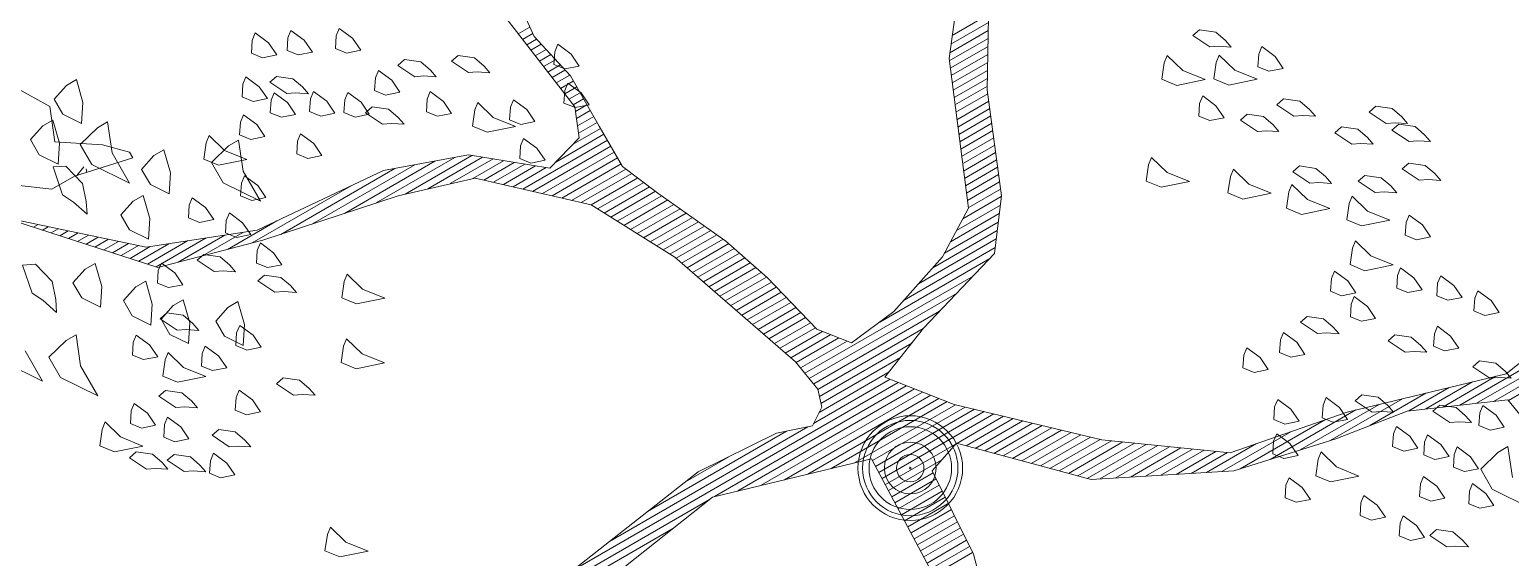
# Model space of a CAD drawing. Header units: metres. Extents: x 12093 to 20303, y 514 to 1412.
# Drawn here: x 19696.183 to 19699.289, y 707.652 to 708.758 of the extents above; entities that cross this region are included whole.
import ezdxf

# ---------------------------------------------------------------- set-up
doc = ezdxf.new("R2010")
doc.units = ezdxf.units.M
for name, color, linetype, lineweight in [('ARBOLES', 52, 'Continuous', 13), ('grass', 64, 'Continuous', 13), ('Layer2', 43, 'Continuous', 20), ('MANZANAS-ORIGINALES', 147, 'Continuous', 9)]:
    doc.layers.add(name, color=color, linetype=linetype, lineweight=lineweight)
pattern_1 = [(50, (19136.99335, 73.14804), (0.36436934, -0.03187817), [0.0381, -0.4191]), (355, (19136.99335, 73.14804), (-0.07048565, 0.38211329), [0.03048, -0.33528]), (100.451, (19137.0237, 73.1454), (0.293885, 0.35023338), [0.03238, -0.35618]), (46.1842, (19136.99335, 73.24964), (0.54215808, -0.08408466), [0.05715, -0.62865]), (96.6356, (19137.03853, 73.24264), (0.47480847, 0.4948511), [0.04857, -0.53427]), (351.184, (19136.99335, 73.24964), (0.4748092, 0.49485024), [0.04572, -0.50292]), (21, (19137.04415, 73.22424), (0.30322976, -0.20453104), [0.0381, -0.4191]), (326, (19137.04415, 73.22424), (0.12360406, 0.36837593), [0.03048, -0.33528]), (71.4514, (19137.06942, 73.2072), (0.42683298, 0.16384572), [0.03238, -0.35618]), (37.5, (19136.99335, 73.14804), (0.006177207, 0.169110078), [0, -0.331216, 0, -0.34036, 0, -0.33655]), (7.5, (19136.99335, 73.14804), (0.133639325, 0.20036115), [0, -0.194056, 0, -0.323596, 0, -0.12827]), (327.5, (19136.88007, 73.14804), (0.27118119, -0.011457488), [0, -0.127, 0, -0.39624, 0, -0.52578]), (317.5, (19136.82927, 73.14804), (0.29625836, 0.05085298), [0, -0.1651, 0, -0.263144, 0, -0.37338])]

# ---------------------------------------------------------------- blocks, each defined once
blk = doc.blocks.new('ghgfghgh')
at = {"layer": 'ARBOLES', "lineweight": 20}
for p, q in [((20001.0692, 664.5407), (20001.1009, 664.4703)), ((20001.6496, 664.4414), (20001.6616, 664.5281)), ((20001.7025, 664.534), (20001.7002, 664.3997)), ((20001.1546, 664.3773), (20001.0502, 664.512)), ((20001.6521, 664.4601), (20001.7017, 664.4887)), ((20001.6537, 664.4714), (20001.7019, 664.4992)), ((20001.0799, 664.4737), (20001.0954, 664.4826)), ((20001.0855, 664.4665), (20001.0991, 664.4744)), ((20001.0911, 664.4593), (20001.1041, 664.4668)), ((20001.1009, 664.4703), (20001.1488, 664.4182)), ((20001.65, 664.438), (20001.7014, 664.4676)), ((20001.6506, 664.4487), (20001.7015, 664.4781)), ((20001.0967, 664.4521), (20001.1104, 664.46)), ((20001.1022, 664.4449), (20001.1166, 664.4532)), ((20001.1078, 664.4377), (20001.1229, 664.4464)), ((20001.6513, 664.4283), (20001.7012, 664.4571)), ((20001.6525, 664.4186), (20001.701, 664.4466)), ((20001.1134, 664.4305), (20001.1291, 664.4396)), ((20001.119, 664.4233), (20001.1354, 664.4328)), ((20001.1246, 664.4161), (20001.1416, 664.4259)), ((20001.6752, 664.2434), (20001.6496, 664.4414)), ((20001.6538, 664.4089), (20001.7008, 664.436)), ((20001.1302, 664.4089), (20001.1479, 664.4191)), ((20001.1357, 664.4017), (20001.1526, 664.4114)), ((20001.1488, 664.4182), (20001.1871, 664.3517)), ((20001.655, 664.3992), (20001.7006, 664.4255)), ((20001.6563, 664.3895), (20001.7005, 664.415)), ((20001.1413, 664.3945), (20001.1572, 664.4036)), ((20001.1469, 664.3873), (20001.1617, 664.3958)), ((20001.1525, 664.3801), (20001.1662, 664.388)), ((20001.6575, 664.3798), (20001.7003, 664.4045)), ((20001.6588, 664.3701), (20001.7009, 664.3944)), ((20001.7002, 664.3997), (20001.7189, 664.2598)), ((20001.1605, 664.3363), (20001.1546, 664.3773)), ((20001.1555, 664.3714), (20001.1707, 664.3802)), ((20001.1569, 664.3618), (20001.1752, 664.3723)), ((20001.66, 664.3604), (20001.7022, 664.3847)), ((20001.6613, 664.3507), (20001.7035, 664.375)), ((20001.1524, 664.3279), (20001.1888, 664.3489)), ((20001.1583, 664.3521), (20001.1797, 664.3645)), ((20001.1597, 664.3425), (20001.1842, 664.3567)), ((20001.1871, 664.3517), (20001.2179, 664.2985)), ((20001.6626, 664.341), (20001.7048, 664.3654)), ((20001.6638, 664.3313), (20001.7061, 664.3557)), ((20001.086, 664.2687), (20001.1978, 664.3333)), ((20001.1217, 664.2962), (20001.1605, 664.3363)), ((20001.1295, 664.3043), (20001.1933, 664.3411)), ((20001.6651, 664.3216), (20001.7074, 664.346)), ((20001.6663, 664.3119), (20001.7087, 664.3363)), ((20000.8919, 664.2505), (20000.9958, 664.3105)), ((20000.9017, 664.2933), (20001.014, 664.3138)), ((20000.9302, 664.2622), (20001.0184, 664.3131)), ((20000.9601, 664.269), (20001.0324, 664.3108)), ((20000.99, 664.2759), (20001.0465, 664.3085)), ((20001.014, 664.3138), (20001.1217, 664.2962)), ((20001.0989, 664.2657), (20001.2023, 664.3254)), ((20001.1118, 664.2627), (20001.2068, 664.3176)), ((20001.1247, 664.2598), (20001.2113, 664.3098)), ((20001.6676, 664.3022), (20001.71, 664.3267)), ((20001.6688, 664.2925), (20001.7113, 664.317)), ((20000.7345, 664.2144), (20000.9017, 664.2933)), ((20000.7658, 664.2089), (20000.9166, 664.296)), ((20000.8078, 664.2228), (20000.943, 664.3008)), ((20000.8499, 664.2366), (20000.9694, 664.3056)), ((20001.02, 664.2827), (20001.0606, 664.3062)), ((20001.0344, 664.2806), (20001.0746, 664.3039)), ((20001.0473, 664.2777), (20001.0887, 664.3016)), ((20001.0602, 664.2747), (20001.1028, 664.2993)), ((20001.0731, 664.2717), (20001.1169, 664.297)), ((20001.1375, 664.2568), (20001.2158, 664.302)), ((20001.1504, 664.2538), (20001.2222, 664.2952)), ((20001.1633, 664.2508), (20001.2301, 664.2894)), ((20001.2179, 664.2985), (20001.2647, 664.2635)), ((20001.6701, 664.2828), (20001.7126, 664.3073)), ((20001.6714, 664.2731), (20001.7139, 664.2976)), ((20000.7278, 664.1975), (20000.8587, 664.273)), ((20001.0227, 664.2833), (20000.9209, 664.26)), ((20001.1762, 664.2478), (20001.0227, 664.2833)), ((20001.1762, 664.2478), (20001.2379, 664.2835)), ((20001.1849, 664.2424), (20001.2458, 664.2776)), ((20001.1936, 664.237), (20001.2537, 664.2717)), ((20001.6726, 664.2634), (20001.7152, 664.2879)), ((20001.6739, 664.2537), (20001.7165, 664.2783)), ((20000.9209, 664.26), (20000.7421, 664.2012)), ((20001.2023, 664.2316), (20001.2615, 664.2658)), ((20001.2109, 664.2262), (20001.2696, 664.26)), ((20001.2196, 664.2208), (20001.2777, 664.2543)), ((20001.2647, 664.2635), (20001.3545, 664.2001)), ((20001.6677, 664.2293), (20001.7188, 664.2588)), ((20001.6751, 664.244), (20001.7178, 664.2686)), ((20001.7189, 664.2598), (20001.7097, 664.1835)), ((20000.3963, 664.232), (20000.5879, 664.1919)), ((20000.6033, 664.1653), (20000.3963, 664.232)), ((20001.287, 664.1788), (20001.1762, 664.2478)), ((20001.2283, 664.2154), (20001.2858, 664.2485)), ((20001.237, 664.2099), (20001.2939, 664.2428)), ((20001.2457, 664.2045), (20001.302, 664.2371)), ((20001.2544, 664.1991), (20001.3102, 664.2313)), ((20001.6412, 664.1794), (20001.6752, 664.2434)), ((20001.6517, 664.1992), (20001.7161, 664.2364)), ((20001.6597, 664.2142), (20001.7175, 664.2476)), ((20000.4389, 664.2183), (20000.445, 664.2218)), ((20000.4505, 664.2145), (20000.4582, 664.219)), ((20000.4621, 664.2108), (20000.4715, 664.2163)), ((20000.4736, 664.2071), (20000.4848, 664.2135)), ((20000.4852, 664.2033), (20000.498, 664.2107)), ((20000.5879, 664.1919), (20000.7345, 664.2144)), ((20000.6625, 664.1806), (20000.7163, 664.2117)), ((20000.6952, 664.189), (20000.7604, 664.2267)), ((20001.263, 664.1937), (20001.3183, 664.2256)), ((20001.2717, 664.1883), (20001.3264, 664.2199)), ((20001.2804, 664.1829), (20001.3345, 664.2141)), ((20001.6282, 664.1647), (20001.7134, 664.214)), ((20001.6437, 664.1841), (20001.7148, 664.2252)), ((20000.4968, 664.1996), (20000.5113, 664.2079)), ((20000.5084, 664.1959), (20000.5245, 664.2052)), ((20000.52, 664.1921), (20000.5378, 664.2024)), ((20000.5316, 664.1884), (20000.551, 664.1996)), ((20000.5432, 664.1847), (20000.5643, 664.1968)), ((20000.5548, 664.1809), (20000.5775, 664.1941)), ((20000.5664, 664.1772), (20000.5932, 664.1927)), ((20000.5779, 664.1735), (20000.6178, 664.1965)), ((20000.5895, 664.1697), (20000.6425, 664.2003)), ((20000.6011, 664.166), (20000.6671, 664.2041)), ((20000.7421, 664.2012), (20000.6033, 664.1653)), ((20000.6299, 664.1722), (20000.6917, 664.2079)), ((20001.2887, 664.1773), (20001.3427, 664.2084)), ((20001.296, 664.171), (20001.3508, 664.2027)), ((20001.3032, 664.1648), (20001.3584, 664.1966)), ((20001.3545, 664.2001), (20001.409, 664.1517)), ((20001.5903, 664.122), (20001.7107, 664.1915)), ((20001.6092, 664.1434), (20001.7121, 664.2028)), ((20001.4466, 664.0405), (20001.287, 664.1788)), ((20001.3104, 664.1585), (20001.3655, 664.1903)), ((20001.3176, 664.1522), (20001.3726, 664.184)), ((20001.3248, 664.146), (20001.3797, 664.1777)), ((20001.3321, 664.1397), (20001.3868, 664.1714)), ((20001.5579, 664.0929), (20001.7034, 664.1769)), ((20001.5768, 664.1068), (20001.6412, 664.1794)), ((20001.7097, 664.1835), (20001.6159, 664.085)), ((20001.3393, 664.1335), (20001.394, 664.165)), ((20001.3465, 664.1272), (20001.4011, 664.1587)), ((20001.3537, 664.121), (20001.4082, 664.1524)), ((20001.409, 664.1517), (20001.475, 664.0835)), ((20001.459, 664.0254), (20001.6814, 664.1538)), ((20001.3609, 664.1147), (20001.4147, 664.1458)), ((20001.3682, 664.1085), (20001.4212, 664.1391)), ((20001.3754, 664.1022), (20001.4277, 664.1324)), ((20001.3826, 664.0959), (20001.4341, 664.1257)), ((20001.3898, 664.0897), (20001.4406, 664.119)), ((20001.4648, 664.0183), (20001.6593, 664.1306)), ((20002.3866, 664.0247), (20002.5081, 664.1214)), ((20001.397, 664.0834), (20001.4471, 664.1123)), ((20001.4043, 664.0772), (20001.4536, 664.1056)), ((20001.4115, 664.0709), (20001.46, 664.0989)), ((20001.4707, 664.0113), (20001.6372, 664.1074)), ((20001.5208, 664.0656), (20001.5768, 664.1068)), ((20001.4187, 664.0647), (20001.4665, 664.0922)), ((20001.4259, 664.0584), (20001.473, 664.0856)), ((20001.4331, 664.0521), (20001.4824, 664.0806)), ((20001.4404, 664.0459), (20001.4932, 664.0764)), ((20001.475, 664.0835), (20001.5208, 664.0656)), ((20001.4763, 664.0041), (20001.6154, 664.0844)), ((20001.6159, 664.085), (20001.5648, 664.0201)), ((20002.3251, 663.9833), (20002.4832, 664.0746)), ((20001.4474, 664.0395), (20001.5039, 664.0722)), ((20001.4532, 664.0325), (20001.5147, 664.068)), ((20001.4783, 663.9948), (20001.6004, 664.0653)), ((20001.4763, 664.0044), (20001.4466, 664.0405)), ((20001.4802, 663.9855), (20001.5853, 664.0462)), ((20002.3474, 663.9858), (20002.4538, 664.0472)), ((20001.4705, 663.959), (20001.5716, 664.0174)), ((20001.4777, 663.9736), (20001.5703, 664.0271)), ((20001.5648, 664.0201), (20001.6564, 663.9843)), ((20002.1764, 663.9742), (20002.3866, 664.0247)), ((20002.3027, 663.9808), (20002.373, 664.0214)), ((20002.3698, 663.9883), (20002.4247, 664.02)), ((20001.1504, 663.7638), (20001.5824, 664.0132)), ((20001.3394, 663.8625), (20001.5931, 664.009)), ((20001.3703, 663.8699), (20001.6039, 664.0048)), ((20001.4012, 663.8774), (20001.6147, 664.0006)), ((20001.4321, 663.8848), (20001.6254, 663.9964)), ((20001.4812, 663.9806), (20001.4763, 664.0044)), ((20002.2062, 663.9564), (20002.2803, 663.9992)), ((20002.2579, 663.9758), (20002.3112, 664.0066)), ((20002.2803, 663.9783), (20002.3421, 664.014)), ((20002.3896, 663.9893), (20002.4293, 664.0122)), ((20001.463, 663.8922), (20001.6362, 663.9922)), ((20001.4689, 663.9558), (20001.4812, 663.9806)), ((20001.4939, 663.8996), (20001.647, 663.9879)), ((20001.5248, 663.907), (20001.658, 663.9839)), ((20001.5483, 663.9102), (20001.6708, 663.9808)), ((20001.5526, 663.9022), (20001.6835, 663.9778)), ((20001.6564, 663.9843), (20001.8518, 663.9375)), ((20002.0744, 663.9116), (20002.1876, 663.9769)), ((20002.1141, 663.9241), (20002.2185, 663.9843)), ((20002.1538, 663.9366), (20002.2494, 663.9917)), ((20002.2554, 663.9755), (20002.1613, 663.9389)), ((20002.3886, 663.9904), (20002.2554, 663.9755)), ((20002.4183, 663.9543), (20002.3886, 663.9904)), ((20001.4213, 663.9461), (20001.4689, 663.9558)), ((20001.5569, 663.8942), (20001.6963, 663.9747)), ((20001.5611, 663.8863), (20001.7091, 663.9717)), ((20001.6598, 663.9328), (20001.7218, 663.9686)), ((20001.6721, 663.9295), (20001.7346, 663.9656)), ((20001.6844, 663.9262), (20001.7474, 663.9625)), ((20001.6968, 663.9229), (20001.7601, 663.9595)), ((20001.7091, 663.9196), (20001.7729, 663.9564)), ((20002.0214, 663.9202), (20002.1764, 663.9742)), ((20002.0347, 663.8991), (20002.1474, 663.9641)), ((20001.2006, 663.8032), (20001.4628, 663.9546)), ((20001.2508, 663.8426), (20001.4348, 663.9489)), ((20001.3177, 663.8952), (20001.4213, 663.9461)), ((20001.7214, 663.9163), (20001.7857, 663.9533)), ((20001.7338, 663.913), (20001.7984, 663.9503)), ((20001.7461, 663.9097), (20001.8112, 663.9472)), ((20001.7584, 663.9063), (20001.824, 663.9442)), ((20001.7708, 663.903), (20001.8367, 663.9411)), ((20001.7831, 663.8997), (20001.8495, 663.9381)), ((20001.7954, 663.8964), (20001.8644, 663.9362)), ((20001.8518, 663.9375), (20002.0214, 663.9202)), ((20002.0104, 663.8955), (20002.1018, 663.9482)), ((20002.1613, 663.9389), (20002.0262, 663.8964)), ((20001.5654, 663.8783), (20001.659, 663.9323)), ((20001.6594, 663.9329), (20001.6272, 663.8965)), ((20001.8377, 663.8851), (20001.6594, 663.9329)), ((20001.8078, 663.8931), (20001.8797, 663.9347)), ((20001.8201, 663.8898), (20001.8951, 663.9331)), ((20001.8324, 663.8865), (20001.9104, 663.9315)), ((20001.8492, 663.8858), (20001.9257, 663.93)), ((20001.8694, 663.887), (20001.9411, 663.9284)), ((20001.8895, 663.8882), (20001.9564, 663.9268)), ((20001.9097, 663.8894), (20001.9718, 663.9253)), ((20001.9298, 663.8906), (20001.9871, 663.9237)), ((20001.95, 663.8918), (20002.0024, 663.9221)), ((20001.9701, 663.893), (20002.0178, 663.9206)), ((20001.9903, 663.8942), (20002.0563, 663.9324)), ((20001.301, 663.882), (20001.3583, 663.9151)), ((20001.5472, 663.9124), (20001.3369, 663.8619)), ((20001.6557, 663.7091), (20001.5472, 663.9124)), ((20001.5696, 663.8703), (20001.64, 663.911)), ((20001.1042, 663.7276), (20001.3177, 663.8952)), ((20001.5739, 663.8623), (20001.6285, 663.8939)), ((20001.5781, 663.8544), (20001.6326, 663.8858)), ((20001.5824, 663.8464), (20001.6366, 663.8777)), ((20001.6272, 663.8965), (20001.682, 663.7863)), ((20002.0262, 663.8964), (20001.8377, 663.8851)), ((20001.1042, 663.7267), (20001.333, 663.8588)), ((20001.3369, 663.8619), (20001.1301, 663.6982)), ((20001.5866, 663.8384), (20001.6406, 663.8696)), ((20001.5909, 663.8305), (20001.6446, 663.8615)), ((20001.5951, 663.8225), (20001.6487, 663.8534)), ((20001.5994, 663.8145), (20001.6527, 663.8453)), ((20001.1035, 663.7159), (20001.2843, 663.8203)), ((20001.6036, 663.8066), (20001.6567, 663.8372)), ((20001.6079, 663.7986), (20001.6607, 663.8291)), ((20001.6121, 663.7906), (20001.6648, 663.821)), ((20001.6164, 663.7827), (20001.6688, 663.8129)), ((20001.6207, 663.7747), (20001.6728, 663.8048)), ((20001.6249, 663.7667), (20001.6768, 663.7967)), ((20001.6292, 663.7587), (20001.6809, 663.7886)), ((20001.682, 663.7863), (20001.713, 663.6712))]:
    blk.add_line(p, q, dxfattribs=at)
for radius in [0.0692, 0.063, 0.0546, 0.0342, 0.0181, 0.00112]:
    blk.add_circle((20001.5984, 663.9001), radius, dxfattribs=at)
at = {"layer": 'grass'}
for p, q in [((20000.7281, 664.4651), (20000.7269, 664.4484)), ((20000.7321, 664.4749), (20000.7281, 664.4651)), ((20000.7497, 664.462), (20000.7321, 664.4749)), ((20000.7753, 664.4686), (20000.7742, 664.4519)), ((20000.7793, 664.4784), (20000.7753, 664.4686)), ((20000.7969, 664.4655), (20000.7793, 664.4784)), ((20000.8076, 664.4497), (20000.7969, 664.4655)), ((20000.8392, 664.4711), (20000.8381, 664.4544)), ((20000.8432, 664.4809), (20000.8392, 664.4711)), ((20000.8608, 664.468), (20000.8432, 664.4809)), ((20000.8715, 664.4522), (20000.8608, 664.468)), ((20001.9719, 664.4714), (20001.9808, 664.4792)), ((20001.9944, 664.4565), (20001.9719, 664.4714)), ((20001.9808, 664.4792), (20002.0024, 664.4761)), ((20002.0024, 664.4761), (20002.0151, 664.4652)), ((20002.0151, 664.4652), (20002.0229, 664.4563)), ((20000.7269, 664.4484), (20000.7417, 664.4423)), ((20000.7417, 664.4423), (20000.7604, 664.4461)), ((20000.7604, 664.4461), (20000.7497, 664.462)), ((20000.7742, 664.4519), (20000.7889, 664.4459)), ((20000.7889, 664.4459), (20000.8076, 664.4497)), ((20000.8381, 664.4544), (20000.8528, 664.4484)), ((20000.8528, 664.4484), (20000.8715, 664.4522)), ((20001.1281, 664.4502), (20001.127, 664.4335)), ((20001.1321, 664.46), (20001.1281, 664.4502)), ((20001.1497, 664.4471), (20001.1321, 664.46)), ((20001.1604, 664.4313), (20001.1497, 664.4471)), ((20002.0062, 664.4574), (20001.9944, 664.4565)), ((20002.0071, 664.4456), (20002.0031, 664.4358)), ((20002.0229, 664.4563), (20002.0062, 664.4574)), ((20002.0276, 664.4258), (20002.0071, 664.4456)), ((20002.0593, 664.4471), (20002.0581, 664.4304)), ((20002.0633, 664.4569), (20002.0593, 664.4471)), ((20002.0809, 664.444), (20002.0633, 664.4569)), ((20000.9205, 664.4321), (20000.9294, 664.4399)), ((20000.943, 664.4172), (20000.9205, 664.4321)), ((20000.9294, 664.4399), (20000.951, 664.4368)), ((20000.951, 664.4368), (20000.9637, 664.4259)), ((20000.9637, 664.4259), (20000.9715, 664.417)), ((20000.9914, 664.4375), (20001.0003, 664.4453)), ((20001.0139, 664.4226), (20000.9914, 664.4375)), ((20001.0003, 664.4453), (20001.0219, 664.4422)), ((20001.0219, 664.4422), (20001.0346, 664.4313)), ((20001.0346, 664.4313), (20001.0424, 664.4224)), ((20001.127, 664.4335), (20001.1417, 664.4275)), ((20001.1417, 664.4275), (20001.1604, 664.4313)), ((20001.9343, 664.4353), (20001.9312, 664.4137)), ((20001.9383, 664.4451), (20001.9343, 664.4353)), ((20001.9588, 664.4253), (20001.9383, 664.4451)), ((20002.0031, 664.4358), (20002, 664.4142)), ((20002.0581, 664.4304), (20002.0728, 664.4244)), ((20002.0728, 664.4244), (20002.0916, 664.4282)), ((20002.0916, 664.4282), (20002.0809, 664.444)), ((20000.4955, 664.4134), (20000.4822, 664.4057)), ((20000.5042, 664.3829), (20000.4955, 664.4134)), ((20000.7158, 664.4071), (20000.7147, 664.3904)), ((20000.7198, 664.4169), (20000.7158, 664.4071)), ((20000.7374, 664.404), (20000.7198, 664.4169)), ((20000.7512, 664.4098), (20000.7601, 664.4176)), ((20000.7737, 664.3949), (20000.7512, 664.4098)), ((20000.7601, 664.4176), (20000.7818, 664.4145)), ((20000.7818, 664.4145), (20000.7945, 664.4036)), ((20000.8909, 664.4157), (20000.8898, 664.3989)), ((20000.8949, 664.4255), (20000.8909, 664.4157)), ((20000.9125, 664.4125), (20000.8949, 664.4255)), ((20000.9232, 664.3967), (20000.9125, 664.4125)), ((20000.9548, 664.4181), (20000.943, 664.4172)), ((20000.9715, 664.417), (20000.9548, 664.4181)), ((20001.0257, 664.4235), (20001.0139, 664.4226)), ((20001.0424, 664.4224), (20001.0257, 664.4235)), ((20001.1455, 664.4088), (20001.1415, 664.399)), ((20001.1631, 664.3959), (20001.1455, 664.4088)), ((20001.9312, 664.4137), (20001.9508, 664.4057)), ((20001.9508, 664.4057), (20001.9882, 664.4133)), ((20001.9882, 664.4133), (20001.9588, 664.4253)), ((20002, 664.4142), (20002.0196, 664.4061)), ((20002.0196, 664.4061), (20002.057, 664.4137)), ((20002.057, 664.4137), (20002.0276, 664.4258)), ((20000.4603, 664.3778), (20000.4158, 664.4025)), ((20000.4822, 664.4057), (20000.4661, 664.3875)), ((20000.4661, 664.3875), (20000.4776, 664.3676)), ((20000.7147, 664.3904), (20000.7294, 664.3844)), ((20000.7294, 664.3844), (20000.7481, 664.3882)), ((20000.7481, 664.3882), (20000.7374, 664.404)), ((20000.757, 664.396), (20000.753, 664.3862)), ((20000.7746, 664.3831), (20000.757, 664.396)), ((20000.7855, 664.3958), (20000.7737, 664.3949)), ((20000.8023, 664.3947), (20000.7855, 664.3958)), ((20000.7945, 664.4036), (20000.8023, 664.3947)), ((20000.8052, 664.3878), (20000.804, 664.3711)), ((20000.8092, 664.3976), (20000.8052, 664.3878)), ((20000.8268, 664.3847), (20000.8092, 664.3976)), ((20000.8544, 664.3963), (20000.8504, 664.3865)), ((20000.872, 664.3834), (20000.8544, 664.3963)), ((20000.8898, 664.3989), (20000.9045, 664.3929)), ((20000.9045, 664.3929), (20000.9232, 664.3967)), ((20000.9595, 664.3876), (20000.9584, 664.3709)), ((20000.9635, 664.3974), (20000.9595, 664.3876)), ((20000.9811, 664.3845), (20000.9635, 664.3974)), ((20001.0736, 664.3867), (20001.0696, 664.3769)), ((20001.0912, 664.3738), (20001.0736, 664.3867)), ((20001.1415, 664.399), (20001.1404, 664.3823)), ((20001.1738, 664.3801), (20001.1631, 664.3959)), ((20001.9851, 664.3917), (20001.9811, 664.3819)), ((20002.0027, 664.3787), (20001.9851, 664.3917)), ((20002.0833, 664.3801), (20002.0922, 664.3879)), ((20002.0922, 664.3879), (20002.1138, 664.3848)), ((20000.467, 664.3312), (20000.4603, 664.3778)), ((20000.4776, 664.3676), (20000.5024, 664.3553)), ((20000.5024, 664.3553), (20000.5042, 664.3829)), ((20000.753, 664.3862), (20000.7519, 664.3695)), ((20000.7519, 664.3695), (20000.7666, 664.3635)), ((20000.7666, 664.3635), (20000.7853, 664.3673)), ((20000.7853, 664.3673), (20000.7746, 664.3831)), ((20000.804, 664.3711), (20000.8187, 664.3651)), ((20000.8187, 664.3651), (20000.8375, 664.3689)), ((20000.8375, 664.3689), (20000.8268, 664.3847)), ((20000.8504, 664.3865), (20000.8493, 664.3698)), ((20000.8493, 664.3698), (20000.864, 664.3637)), ((20000.864, 664.3637), (20000.8827, 664.3675)), ((20000.8827, 664.3675), (20000.872, 664.3834)), ((20000.8778, 664.3695), (20000.8867, 664.3773)), ((20000.9003, 664.3546), (20000.8778, 664.3695)), ((20000.8867, 664.3773), (20000.9083, 664.3742)), ((20000.9083, 664.3742), (20000.921, 664.3633)), ((20000.9584, 664.3709), (20000.9731, 664.3649)), ((20000.9731, 664.3649), (20000.9918, 664.3687)), ((20000.9918, 664.3687), (20000.9811, 664.3845)), ((20001.0223, 664.3734), (20001.0192, 664.3518)), ((20001.0264, 664.3832), (20001.0223, 664.3734)), ((20001.0469, 664.3633), (20001.0264, 664.3832)), ((20001.0696, 664.3769), (20001.0685, 664.3602)), ((20001.1019, 664.358), (20001.0912, 664.3738)), ((20001.1404, 664.3823), (20001.1551, 664.3763)), ((20001.1551, 664.3763), (20001.1738, 664.3801)), ((20001.9811, 664.3819), (20001.98, 664.3652)), ((20002.0134, 664.3629), (20002.0027, 664.3787)), ((20002.035, 664.3598), (20002.0439, 664.3676)), ((20002.0439, 664.3676), (20002.0655, 664.3645)), ((20002.1058, 664.3652), (20002.0833, 664.3801)), ((20002.1138, 664.3848), (20002.1265, 664.3739)), ((20002.1265, 664.3739), (20002.1343, 664.365)), ((20002.2052, 664.3703), (20002.2141, 664.3781)), ((20002.2277, 664.3554), (20002.2052, 664.3703)), ((20002.2141, 664.3781), (20002.2357, 664.375)), ((20002.2357, 664.375), (20002.2484, 664.3641)), ((20000.451, 664.3522), (20000.4349, 664.3341)), ((20000.4643, 664.3599), (20000.451, 664.3522)), ((20000.473, 664.3295), (20000.4643, 664.3599)), ((20000.5234, 664.3497), (20000.5006, 664.3277)), ((20000.5367, 664.3574), (20000.5234, 664.3497)), ((20000.5426, 664.3164), (20000.5367, 664.3574)), ((20000.7125, 664.357), (20000.7114, 664.3403)), ((20000.7165, 664.3668), (20000.7125, 664.357)), ((20000.7341, 664.3539), (20000.7165, 664.3668)), ((20000.7448, 664.3381), (20000.7341, 664.3539)), ((20000.9121, 664.3555), (20000.9003, 664.3546)), ((20000.9288, 664.3544), (20000.9121, 664.3555)), ((20000.921, 664.3633), (20000.9288, 664.3544)), ((20001.0192, 664.3518), (20001.0388, 664.3437)), ((20001.0388, 664.3437), (20001.0763, 664.3513)), ((20001.0763, 664.3513), (20001.0469, 664.3633)), ((20001.0685, 664.3602), (20001.0832, 664.3542)), ((20001.0832, 664.3542), (20001.1019, 664.358)), ((20001.98, 664.3652), (20001.9947, 664.3591)), ((20001.9947, 664.3591), (20002.0134, 664.3629)), ((20002.0575, 664.3449), (20002.035, 664.3598)), ((20002.0655, 664.3645), (20002.0782, 664.3536)), ((20002.0782, 664.3536), (20002.086, 664.3447)), ((20002.1176, 664.3661), (20002.1058, 664.3652)), ((20002.1343, 664.365), (20002.1176, 664.3661)), ((20002.1597, 664.3431), (20002.1687, 664.3509)), ((20002.1687, 664.3509), (20002.1903, 664.3478)), ((20002.1903, 664.3478), (20002.203, 664.3369)), ((20002.2395, 664.3563), (20002.2277, 664.3554)), ((20002.2355, 664.3465), (20002.2444, 664.3543)), ((20002.2562, 664.3552), (20002.2395, 664.3563)), ((20002.2444, 664.3543), (20002.266, 664.3512)), ((20002.2484, 664.3641), (20002.2562, 664.3552)), ((20002.266, 664.3512), (20002.2787, 664.3403)), ((20000.4349, 664.3341), (20000.4464, 664.3141)), ((20000.467, 664.3312), (20000.467, 664.3312)), ((20000.5299, 664.3272), (20000.467, 664.3312)), ((20000.4712, 664.3018), (20000.473, 664.3295)), ((20000.6671, 664.3298), (20000.6639, 664.3082)), ((20000.6711, 664.3396), (20000.6671, 664.3298)), ((20000.6916, 664.3198), (20000.6711, 664.3396)), ((20000.7101, 664.3334), (20000.6968, 664.3257)), ((20000.716, 664.2925), (20000.7101, 664.3334)), ((20000.7114, 664.3403), (20000.7261, 664.3343)), ((20000.7261, 664.3343), (20000.7448, 664.3381)), ((20000.788, 664.3319), (20000.7869, 664.3152)), ((20000.792, 664.3417), (20000.788, 664.3319)), ((20000.8096, 664.3288), (20000.792, 664.3417)), ((20000.8203, 664.3129), (20000.8096, 664.3288)), ((20001.087, 664.3355), (20001.0829, 664.3257)), ((20001.1046, 664.3226), (20001.087, 664.3355)), ((20002.0693, 664.3458), (20002.0575, 664.3449)), ((20002.086, 664.3447), (20002.0693, 664.3458)), ((20002.1822, 664.3282), (20002.1597, 664.3431)), ((20002.1941, 664.3291), (20002.1822, 664.3282)), ((20002.2108, 664.328), (20002.1941, 664.3291)), ((20002.203, 664.3369), (20002.2108, 664.328)), ((20002.258, 664.3316), (20002.2355, 664.3465)), ((20002.2698, 664.3325), (20002.258, 664.3316)), ((20002.2865, 664.3314), (20002.2698, 664.3325)), ((20002.2787, 664.3403), (20002.2865, 664.3314)), ((20000.4464, 664.3141), (20000.4712, 664.3018)), ((20000.4932, 664.2858), (20000.57, 664.31)), ((20000.5006, 664.3277), (20000.516, 664.3011)), ((20000.5657, 664.3176), (20000.5299, 664.3272)), ((20000.5656, 664.2766), (20000.5426, 664.3164)), ((20000.57, 664.31), (20000.5657, 664.3176)), ((20000.5978, 664.3129), (20000.5817, 664.2947)), ((20000.6111, 664.3206), (20000.5978, 664.3129)), ((20000.6198, 664.2901), (20000.6111, 664.3206)), ((20000.6968, 664.3257), (20000.6741, 664.3037)), ((20000.721, 664.3078), (20000.6916, 664.3198)), ((20000.7869, 664.3152), (20000.8016, 664.3092)), ((20000.8016, 664.3092), (20000.8203, 664.3129)), ((20001.0829, 664.3257), (20001.0818, 664.309)), ((20001.0818, 664.309), (20001.0965, 664.303)), ((20001.1153, 664.3068), (20001.1046, 664.3226)), ((20001.9176, 664.3106), (20001.9136, 664.3008)), ((20001.9381, 664.2907), (20001.9176, 664.3106)), ((20000.4646, 664.298), (20000.4817, 664.299)), ((20000.4771, 664.2609), (20000.4646, 664.298)), ((20000.4817, 664.299), (20000.5037, 664.2763)), ((20000.516, 664.3011), (20000.5656, 664.2766)), ((20000.5817, 664.2947), (20000.5933, 664.2748)), ((20000.6181, 664.2625), (20000.6198, 664.2901)), ((20000.6639, 664.3082), (20000.6836, 664.3002)), ((20000.6741, 664.3037), (20000.6894, 664.2771)), ((20000.6836, 664.3002), (20000.721, 664.3078)), ((20000.7391, 664.2526), (20000.716, 664.2925)), ((20001.0965, 664.303), (20001.1153, 664.3068)), ((20001.9136, 664.3008), (20001.9105, 664.2792)), ((20001.9675, 664.2787), (20001.9381, 664.2907)), ((20002.0257, 664.295), (20002.0217, 664.2852)), ((20002.0462, 664.2752), (20002.0257, 664.295)), ((20002.1043, 664.2915), (20002.1132, 664.2993)), ((20002.1268, 664.2765), (20002.1043, 664.2915)), ((20002.1132, 664.2993), (20002.1348, 664.2961)), ((20002.1348, 664.2961), (20002.1475, 664.2852)), ((20002.2489, 664.2953), (20002.2578, 664.3031)), ((20002.2714, 664.2804), (20002.2489, 664.2953)), ((20002.2578, 664.3031), (20002.2794, 664.3)), ((20002.2794, 664.3), (20002.2921, 664.2891)), ((20002.2921, 664.2891), (20002.2999, 664.2801)), ((20000.4196, 664.2736), (20000.4629, 664.2684)), ((20000.4629, 664.2684), (20000.4932, 664.2858)), ((20000.5037, 664.2763), (20000.5086, 664.2525)), ((20000.5933, 664.2748), (20000.6181, 664.2625)), ((20000.6894, 664.2771), (20000.7391, 664.2526)), ((20000.7139, 664.2764), (20000.7127, 664.2597)), ((20000.7179, 664.2862), (20000.7139, 664.2764)), ((20000.7355, 664.2733), (20000.7179, 664.2862)), ((20000.7462, 664.2575), (20000.7355, 664.2733)), ((20001.9105, 664.2792), (20001.9301, 664.2711)), ((20001.9301, 664.2711), (20001.9675, 664.2787)), ((20002.0217, 664.2852), (20002.0185, 664.2636)), ((20002.0756, 664.2632), (20002.0462, 664.2752)), ((20002.1032, 664.2747), (20002.0992, 664.2649)), ((20002.1237, 664.2549), (20002.1032, 664.2747)), ((20002.1386, 664.2774), (20002.1268, 664.2765)), ((20002.1553, 664.2763), (20002.1386, 664.2774)), ((20002.1475, 664.2852), (20002.1553, 664.2763)), ((20002.1907, 664.279), (20002.1996, 664.2868)), ((20002.2132, 664.2641), (20002.1907, 664.279)), ((20002.1996, 664.2868), (20002.2212, 664.2837)), ((20002.2212, 664.2837), (20002.2339, 664.2728)), ((20002.2339, 664.2728), (20002.2417, 664.2639)), ((20002.2832, 664.2813), (20002.2714, 664.2804)), ((20002.2999, 664.2801), (20002.2832, 664.2813)), ((20000.4915, 664.2515), (20000.4771, 664.2609)), ((20000.5096, 664.2354), (20000.4915, 664.2515)), ((20000.5086, 664.2525), (20000.5096, 664.2354)), ((20000.5705, 664.2528), (20000.5544, 664.2346)), ((20000.5838, 664.2604), (20000.5705, 664.2528)), ((20000.5925, 664.23), (20000.5838, 664.2604)), ((20000.6488, 664.2572), (20000.6448, 664.2474)), ((20000.6664, 664.2443), (20000.6488, 664.2572)), ((20000.7127, 664.2597), (20000.7274, 664.2537)), ((20000.7274, 664.2537), (20000.7462, 664.2575)), ((20002.0185, 664.2636), (20002.0381, 664.2556)), ((20002.0381, 664.2556), (20002.0756, 664.2632)), ((20002.0992, 664.2649), (20002.0961, 664.2433)), ((20002.1531, 664.2429), (20002.1237, 664.2549)), ((20002.1787, 664.2496), (20002.1756, 664.228)), ((20002.1827, 664.2594), (20002.1787, 664.2496)), ((20002.2032, 664.2396), (20002.1827, 664.2594)), ((20002.225, 664.265), (20002.2132, 664.2641)), ((20002.2417, 664.2639), (20002.225, 664.265)), ((20000.5544, 664.2346), (20000.5659, 664.2147)), ((20000.5907, 664.2024), (20000.5925, 664.23)), ((20000.6448, 664.2474), (20000.6437, 664.2307)), ((20000.6437, 664.2307), (20000.6584, 664.2247)), ((20000.6771, 664.2285), (20000.6664, 664.2443)), ((20000.6978, 664.2372), (20000.6938, 664.2274)), ((20000.7154, 664.2243), (20000.6978, 664.2372)), ((20002.0961, 664.2433), (20002.1157, 664.2353)), ((20002.1157, 664.2353), (20002.1531, 664.2429)), ((20002.2326, 664.2276), (20002.2032, 664.2396)), ((20002.2582, 664.2342), (20002.2542, 664.2244)), ((20002.2758, 664.2213), (20002.2582, 664.2342)), ((20000.5659, 664.2147), (20000.5907, 664.2024)), ((20000.6584, 664.2247), (20000.6771, 664.2285)), ((20000.6938, 664.2274), (20000.6927, 664.2107)), ((20000.6927, 664.2107), (20000.7074, 664.2047)), ((20000.7261, 664.2085), (20000.7154, 664.2243)), ((20002.1756, 664.228), (20002.1952, 664.22)), ((20002.1952, 664.22), (20002.2326, 664.2276)), ((20002.2542, 664.2244), (20002.2531, 664.2077)), ((20002.2865, 664.2055), (20002.2758, 664.2213)), ((20000.7074, 664.2047), (20000.7261, 664.2085)), ((20000.7388, 664.1975), (20000.7348, 664.1877)), ((20000.7564, 664.1846), (20000.7388, 664.1975)), ((20002.1872, 664.2004), (20002.1832, 664.1906)), ((20002.2077, 664.1806), (20002.1872, 664.2004)), ((20002.2531, 664.2077), (20002.2678, 664.2017)), ((20002.2678, 664.2017), (20002.2865, 664.2055)), ((20000.6551, 664.1746), (20000.664, 664.1824)), ((20000.6776, 664.1597), (20000.6551, 664.1746)), ((20000.664, 664.1824), (20000.6856, 664.1793)), ((20000.6856, 664.1793), (20000.6983, 664.1683)), ((20000.7348, 664.1877), (20000.7337, 664.171)), ((20000.7671, 664.1688), (20000.7564, 664.1846)), ((20002.1832, 664.1906), (20002.1801, 664.169)), ((20002.2371, 664.1685), (20002.2077, 664.1806)), ((20000.4242, 664.1683), (20000.4414, 664.1693)), ((20000.4368, 664.1312), (20000.4242, 664.1683)), ((20000.4414, 664.1693), (20000.4634, 664.1466)), ((20000.5071, 664.163), (20000.491, 664.1448)), ((20000.5204, 664.1706), (20000.5071, 664.163)), ((20000.5291, 664.1402), (20000.5204, 664.1706)), ((20000.6038, 664.1612), (20000.6027, 664.1445)), ((20000.6079, 664.171), (20000.6038, 664.1612)), ((20000.6255, 664.1581), (20000.6079, 664.171)), ((20000.6361, 664.1423), (20000.6255, 664.1581)), ((20000.6894, 664.1605), (20000.6776, 664.1597)), ((20000.7061, 664.1594), (20000.6894, 664.1605)), ((20000.6983, 664.1683), (20000.7061, 664.1594)), ((20000.7337, 664.171), (20000.7484, 664.165)), ((20000.7355, 664.1474), (20000.7444, 664.1552)), ((20000.7444, 664.1552), (20000.766, 664.1521)), ((20000.7484, 664.165), (20000.7671, 664.1688)), ((20000.766, 664.1521), (20000.7787, 664.1412)), ((20000.8536, 664.1564), (20000.8495, 664.1466)), ((20000.8741, 664.1365), (20000.8536, 664.1564)), ((20002.1593, 664.1603), (20002.1553, 664.1505)), ((20002.177, 664.1474), (20002.1593, 664.1603)), ((20002.1801, 664.169), (20002.1997, 664.1609)), ((20002.1997, 664.1609), (20002.2371, 664.1685)), ((20002.2429, 664.1547), (20002.2418, 664.138)), ((20002.2469, 664.1645), (20002.2429, 664.1547)), ((20002.2645, 664.1516), (20002.2469, 664.1645)), ((20002.2999, 664.1543), (20002.2959, 664.1445)), ((20002.3175, 664.1414), (20002.2999, 664.1543)), ((20000.4634, 664.1466), (20000.4682, 664.1228)), ((20000.491, 664.1448), (20000.5025, 664.1249)), ((20000.5273, 664.1126), (20000.5291, 664.1402)), ((20000.5739, 664.1395), (20000.5577, 664.1213)), ((20000.5872, 664.1471), (20000.5739, 664.1395)), ((20000.5959, 664.1167), (20000.5872, 664.1471)), ((20000.6027, 664.1445), (20000.6174, 664.1385)), ((20000.6174, 664.1385), (20000.6361, 664.1423)), ((20000.758, 664.1325), (20000.7355, 664.1474)), ((20000.7698, 664.1334), (20000.758, 664.1325)), ((20000.7865, 664.1323), (20000.7698, 664.1334)), ((20000.7787, 664.1412), (20000.7865, 664.1323)), ((20000.8495, 664.1466), (20000.8464, 664.125)), ((20000.9035, 664.1245), (20000.8741, 664.1365)), ((20002.1553, 664.1505), (20002.1542, 664.1338)), ((20002.1542, 664.1338), (20002.1689, 664.1277)), ((20002.1876, 664.1315), (20002.177, 664.1474)), ((20002.2418, 664.138), (20002.2565, 664.132)), ((20002.2565, 664.132), (20002.2752, 664.1358)), ((20002.2752, 664.1358), (20002.2645, 664.1516)), ((20002.2959, 664.1445), (20002.2948, 664.1278)), ((20002.3282, 664.1256), (20002.3175, 664.1414)), ((20002.3489, 664.1343), (20002.3449, 664.1245)), ((20002.3665, 664.1213), (20002.3489, 664.1343)), ((20000.4511, 664.1218), (20000.4368, 664.1312)), ((20000.4693, 664.1057), (20000.4511, 664.1218)), ((20000.4682, 664.1228), (20000.4693, 664.1057)), ((20000.5025, 664.1249), (20000.5273, 664.1126)), ((20000.5577, 664.1213), (20000.5693, 664.1013)), ((20000.5941, 664.0891), (20000.5959, 664.1167)), ((20000.6235, 664.1149), (20000.6074, 664.0968)), ((20000.6368, 664.1226), (20000.6235, 664.1149)), ((20000.6455, 664.0922), (20000.6368, 664.1226)), ((20000.7092, 664.1201), (20000.6959, 664.1124)), ((20000.7179, 664.0896), (20000.7092, 664.1201)), ((20000.8464, 664.125), (20000.866, 664.1169)), ((20000.866, 664.1169), (20000.9035, 664.1245)), ((20002.1689, 664.1277), (20002.1876, 664.1315)), ((20002.1816, 664.1168), (20002.1805, 664.1001)), ((20002.1856, 664.1266), (20002.1816, 664.1168)), ((20002.2032, 664.1137), (20002.1856, 664.1266)), ((20002.2139, 664.0979), (20002.2032, 664.1137)), ((20002.2948, 664.1278), (20002.3095, 664.1218)), ((20002.3095, 664.1218), (20002.3282, 664.1256)), ((20002.3449, 664.1245), (20002.3438, 664.1077)), ((20002.3772, 664.1055), (20002.3665, 664.1213)), ((20000.5693, 664.1013), (20000.5941, 664.0891)), ((20000.6063, 664.0973), (20000.6152, 664.1051)), ((20000.6288, 664.0823), (20000.6063, 664.0973)), ((20000.6074, 664.0968), (20000.6189, 664.0768)), ((20000.6152, 664.1051), (20000.6368, 664.102)), ((20000.6368, 664.102), (20000.6495, 664.091)), ((20000.6959, 664.1124), (20000.6798, 664.0942)), ((20000.6798, 664.0942), (20000.6913, 664.0743)), ((20002.1146, 664.0928), (20002.1235, 664.1006)), ((20002.1235, 664.1006), (20002.1451, 664.0974)), ((20002.1451, 664.0974), (20002.1578, 664.0865)), ((20002.1805, 664.1001), (20002.1952, 664.0941)), ((20002.1952, 664.0941), (20002.2139, 664.0979)), ((20002.3438, 664.1077), (20002.3585, 664.1017)), ((20002.3585, 664.1017), (20002.3772, 664.1055)), ((20000.4951, 664.0763), (20000.4818, 664.0686)), ((20000.501, 664.0353), (20000.4951, 664.0763)), ((20000.5747, 664.0759), (20000.5707, 664.0661)), ((20000.5923, 664.063), (20000.5747, 664.0759)), ((20000.6189, 664.0768), (20000.6437, 664.0645)), ((20000.6406, 664.0832), (20000.6288, 664.0823)), ((20000.6573, 664.0821), (20000.6406, 664.0832)), ((20000.6437, 664.0645), (20000.6455, 664.0922)), ((20000.6495, 664.091), (20000.6573, 664.0821)), ((20000.6913, 664.0743), (20000.7161, 664.062)), ((20000.7074, 664.0788), (20000.7063, 664.0621)), ((20000.7115, 664.0886), (20000.7074, 664.0788)), ((20000.7291, 664.0757), (20000.7115, 664.0886)), ((20000.7161, 664.062), (20000.7179, 664.0896)), ((20000.7398, 664.0599), (20000.7291, 664.0757)), ((20002.0919, 664.0792), (20002.0879, 664.0694)), ((20002.1095, 664.0663), (20002.0919, 664.0792)), ((20002.1371, 664.0778), (20002.1146, 664.0928)), ((20002.1489, 664.0787), (20002.1371, 664.0778)), ((20002.1656, 664.0776), (20002.1489, 664.0787)), ((20002.1578, 664.0865), (20002.1656, 664.0776)), ((20002.2304, 664.0683), (20002.2393, 664.0761)), ((20002.2393, 664.0761), (20002.261, 664.073)), ((20002.2915, 664.0777), (20002.2904, 664.061)), ((20002.2955, 664.0875), (20002.2915, 664.0777)), ((20002.3131, 664.0745), (20002.2955, 664.0875)), ((20002.3238, 664.0587), (20002.3131, 664.0745)), ((20000.4506, 664.0151), (20000.4276, 664.055)), ((20000.4818, 664.0686), (20000.459, 664.0466)), ((20000.5707, 664.0661), (20000.5696, 664.0494)), ((20000.603, 664.0471), (20000.5923, 664.063)), ((20000.666, 664.0614), (20000.662, 664.0516)), ((20000.6836, 664.0485), (20000.666, 664.0614)), ((20000.7063, 664.0621), (20000.721, 664.0561)), ((20000.721, 664.0561), (20000.7398, 664.0599)), ((20000.8489, 664.061), (20000.8458, 664.0394)), ((20000.8529, 664.0708), (20000.8489, 664.061)), ((20000.8734, 664.051), (20000.8529, 664.0708)), ((20002.0435, 664.0589), (20002.0395, 664.0491)), ((20002.0611, 664.046), (20002.0435, 664.0589)), ((20002.0879, 664.0694), (20002.0868, 664.0527)), ((20002.1202, 664.0504), (20002.1095, 664.0663)), ((20002.2529, 664.0534), (20002.2304, 664.0683)), ((20002.2647, 664.0543), (20002.2529, 664.0534)), ((20002.261, 664.073), (20002.2737, 664.0621)), ((20002.2814, 664.0532), (20002.2647, 664.0543)), ((20002.2737, 664.0621), (20002.2814, 664.0532)), ((20002.2904, 664.061), (20002.3051, 664.0549)), ((20002.3051, 664.0549), (20002.3238, 664.0587)), ((20000.401, 664.0396), (20000.4506, 664.0151)), ((20000.459, 664.0466), (20000.4744, 664.02)), ((20000.524, 663.9954), (20000.501, 664.0353)), ((20000.5696, 664.0494), (20000.5843, 664.0434)), ((20000.5843, 664.0434), (20000.603, 664.0471)), ((20000.6128, 664.0431), (20000.6097, 664.0215)), ((20000.6168, 664.0529), (20000.6128, 664.0431)), ((20000.6373, 664.0331), (20000.6168, 664.0529)), ((20000.662, 664.0516), (20000.6609, 664.0349)), ((20000.6609, 664.0349), (20000.6756, 664.0289)), ((20000.6943, 664.0327), (20000.6836, 664.0485)), ((20000.8458, 664.0394), (20000.8654, 664.0314)), ((20000.8654, 664.0314), (20000.9028, 664.039)), ((20000.9028, 664.039), (20000.8734, 664.051)), ((20002.0395, 664.0491), (20002.0384, 664.0324)), ((20002.0718, 664.0302), (20002.0611, 664.046)), ((20002.0868, 664.0527), (20002.1015, 664.0466)), ((20002.1015, 664.0466), (20002.1202, 664.0504)), ((20002.3423, 664.034), (20002.3512, 664.0418)), ((20002.3512, 664.0418), (20002.3728, 664.0387)), ((20002.3728, 664.0387), (20002.3855, 664.0278)), ((20000.4744, 664.02), (20000.524, 663.9954)), ((20000.6097, 664.0215), (20000.6293, 664.0135)), ((20000.6293, 664.0135), (20000.6667, 664.0211)), ((20000.6667, 664.0211), (20000.6373, 664.0331)), ((20000.6756, 664.0289), (20000.6943, 664.0327)), ((20000.76, 664.0115), (20000.7689, 664.0193)), ((20000.7689, 664.0193), (20000.7906, 664.0162)), ((20000.7906, 664.0162), (20000.8033, 664.0053)), ((20002.0384, 664.0324), (20002.0531, 664.0264)), ((20002.0531, 664.0264), (20002.0718, 664.0302)), ((20002.3648, 664.0191), (20002.3423, 664.034)), ((20002.3766, 664.02), (20002.3648, 664.0191)), ((20002.3933, 664.0189), (20002.3766, 664.02)), ((20002.3855, 664.0278), (20002.3933, 664.0189)), ((20000.6046, 663.995), (20000.6135, 664.0028)), ((20000.6271, 663.9801), (20000.6046, 663.995)), ((20000.6135, 664.0028), (20000.6351, 663.9997)), ((20000.6351, 663.9997), (20000.6478, 663.9888)), ((20000.7108, 664.0031), (20000.7068, 663.9933)), ((20000.7284, 663.9902), (20000.7108, 664.0031)), ((20000.7825, 663.9966), (20000.76, 664.0115)), ((20000.7943, 663.9975), (20000.7825, 663.9966)), ((20000.8111, 663.9964), (20000.7943, 663.9975)), ((20000.8033, 664.0053), (20000.8111, 663.9964)), ((20002.1866, 663.989), (20002.1955, 663.9968)), ((20002.1955, 663.9968), (20002.2171, 663.9937)), ((20000.568, 663.9756), (20000.5669, 663.9589)), ((20000.572, 663.9854), (20000.568, 663.9756)), ((20000.5896, 663.9725), (20000.572, 663.9854)), ((20000.6389, 663.981), (20000.6271, 663.9801)), ((20000.6556, 663.9799), (20000.6389, 663.981)), ((20000.6478, 663.9888), (20000.6556, 663.9799)), ((20000.7068, 663.9933), (20000.7057, 663.9766)), ((20000.7057, 663.9766), (20000.7204, 663.9705)), ((20000.7391, 663.9743), (20000.7284, 663.9902)), ((20002.0803, 663.9809), (20002.0792, 663.9642)), ((20002.0843, 663.9907), (20002.0803, 663.9809)), ((20002.1019, 663.9778), (20002.0843, 663.9907)), ((20002.1126, 663.962), (20002.1019, 663.9778)), ((20002.1443, 663.9834), (20002.1431, 663.9667)), ((20002.1483, 663.9932), (20002.1443, 663.9834)), ((20002.1659, 663.9803), (20002.1483, 663.9932)), ((20002.1766, 663.9645), (20002.1659, 663.9803)), ((20002.2091, 663.9741), (20002.1866, 663.989)), ((20002.2171, 663.9937), (20002.2298, 663.9828)), ((20002.2298, 663.9828), (20002.2376, 663.9738)), ((20002.2897, 663.9754), (20002.2986, 663.9832)), ((20002.3122, 663.9605), (20002.2897, 663.9754)), ((20002.2986, 663.9832), (20002.3202, 663.9801)), ((20002.3202, 663.9801), (20002.3329, 663.9692)), ((20002.3556, 663.9828), (20002.3516, 663.973)), ((20002.3732, 663.9699), (20002.3556, 663.9828)), ((20000.5335, 663.9611), (20000.5295, 663.9513)), ((20000.554, 663.9413), (20000.5335, 663.9611)), ((20000.5669, 663.9589), (20000.5816, 663.9529)), ((20000.5816, 663.9529), (20000.6003, 663.9567)), ((20000.6003, 663.9567), (20000.5896, 663.9725)), ((20000.6121, 663.9576), (20000.611, 663.9409)), ((20000.6162, 663.9674), (20000.6121, 663.9576)), ((20000.6338, 663.9545), (20000.6162, 663.9674)), ((20000.7204, 663.9705), (20000.7391, 663.9743)), ((20002.0792, 663.9642), (20002.0939, 663.9582)), ((20002.0939, 663.9582), (20002.1126, 663.962)), ((20002.1431, 663.9667), (20002.1578, 663.9607)), ((20002.1578, 663.9607), (20002.1766, 663.9645)), ((20002.2209, 663.975), (20002.2091, 663.9741)), ((20002.2376, 663.9738), (20002.2209, 663.975)), ((20002.324, 663.9614), (20002.3122, 663.9605)), ((20002.3407, 663.9603), (20002.324, 663.9614)), ((20002.3329, 663.9692), (20002.3407, 663.9603)), ((20002.3516, 663.973), (20002.3505, 663.9563)), ((20002.3505, 663.9563), (20002.3652, 663.9503)), ((20002.3839, 663.9541), (20002.3732, 663.9699)), ((20000.5295, 663.9513), (20000.5264, 663.9297)), ((20000.5834, 663.9293), (20000.554, 663.9413)), ((20000.611, 663.9409), (20000.6257, 663.9349)), ((20000.6257, 663.9349), (20000.6444, 663.9387)), ((20000.6444, 663.9387), (20000.6338, 663.9545)), ((20000.675, 663.9434), (20000.6839, 663.9512)), ((20000.6975, 663.9284), (20000.675, 663.9434)), ((20000.6839, 663.9512), (20000.7055, 663.948)), ((20000.7055, 663.948), (20000.7182, 663.9371)), ((20000.7182, 663.9371), (20000.726, 663.9282)), ((20002.083, 663.9455), (20002.079, 663.9357)), ((20002.1006, 663.9326), (20002.083, 663.9455)), ((20002.2374, 663.9453), (20002.2363, 663.9286)), ((20002.2414, 663.9551), (20002.2374, 663.9453)), ((20002.259, 663.9422), (20002.2414, 663.9551)), ((20002.2697, 663.9264), (20002.259, 663.9422)), ((20002.2826, 663.944), (20002.2786, 663.9342)), ((20002.3002, 663.9311), (20002.2826, 663.944)), ((20002.3652, 663.9503), (20002.3839, 663.9541)), ((20000.5264, 663.9297), (20000.546, 663.9217)), ((20000.546, 663.9217), (20000.5834, 663.9293)), ((20000.5656, 663.9137), (20000.5745, 663.9215)), ((20000.5745, 663.9215), (20000.5961, 663.9184)), ((20000.5961, 663.9184), (20000.6088, 663.9075)), ((20000.6157, 663.9104), (20000.6246, 663.9182)), ((20000.6246, 663.9182), (20000.6462, 663.9151)), ((20000.6768, 663.9198), (20000.6727, 663.9099)), ((20000.6944, 663.9068), (20000.6768, 663.9198)), ((20000.7093, 663.9293), (20000.6975, 663.9284)), ((20000.726, 663.9282), (20000.7093, 663.9293)), ((20002.079, 663.9357), (20002.0779, 663.919)), ((20002.0779, 663.919), (20002.0926, 663.913)), ((20002.0926, 663.913), (20002.1113, 663.9168)), ((20002.1113, 663.9168), (20002.1006, 663.9326)), ((20002.1418, 663.9215), (20002.1378, 663.9117)), ((20002.1623, 663.9017), (20002.1418, 663.9215)), ((20002.2363, 663.9286), (20002.251, 663.9226)), ((20002.251, 663.9226), (20002.2697, 663.9264)), ((20002.2786, 663.9342), (20002.2775, 663.9175)), ((20002.2775, 663.9175), (20002.2922, 663.9115)), ((20002.3109, 663.9153), (20002.3002, 663.9311)), ((20002.3178, 663.9182), (20002.3167, 663.9015)), ((20002.3218, 663.928), (20002.3178, 663.9182)), ((20002.3394, 663.9151), (20002.3218, 663.928)), ((20002.3756, 663.9208), (20002.3529, 663.8988)), ((20002.3889, 663.9285), (20002.3756, 663.9208)), ((20002.3948, 663.8876), (20002.3889, 663.9285)), ((20000.5881, 663.8988), (20000.5656, 663.9137)), ((20000.5999, 663.8997), (20000.5881, 663.8988)), ((20000.6166, 663.8986), (20000.5999, 663.8997)), ((20000.6088, 663.9075), (20000.6166, 663.8986)), ((20000.6382, 663.8955), (20000.6157, 663.9104)), ((20000.6462, 663.9151), (20000.6589, 663.9042)), ((20000.6589, 663.9042), (20000.6667, 663.8952)), ((20000.6727, 663.9099), (20000.6716, 663.8932)), ((20000.7051, 663.891), (20000.6944, 663.9068)), ((20002.1378, 663.9117), (20002.1347, 663.8901)), ((20002.1917, 663.8896), (20002.1623, 663.9017)), ((20002.2922, 663.9115), (20002.3109, 663.9153)), ((20002.3167, 663.9015), (20002.3314, 663.8955)), ((20002.3314, 663.8955), (20002.3501, 663.8993)), ((20002.3501, 663.8993), (20002.3394, 663.9151)), ((20002.3529, 663.8988), (20002.3682, 663.8722)), ((20000.65, 663.8964), (20000.6382, 663.8955)), ((20000.6667, 663.8952), (20000.65, 663.8964)), ((20000.6716, 663.8932), (20000.6863, 663.8872)), ((20000.6863, 663.8872), (20000.7051, 663.891)), ((20002.0953, 663.8776), (20002.0942, 663.8609)), ((20002.0993, 663.8874), (20002.0953, 663.8776)), ((20002.1169, 663.8745), (20002.0993, 663.8874)), ((20002.1347, 663.8901), (20002.1543, 663.882)), ((20002.1543, 663.882), (20002.1917, 663.8896)), ((20002.2733, 663.8792), (20002.2721, 663.8625)), ((20002.2773, 663.889), (20002.2733, 663.8792)), ((20002.2949, 663.8761), (20002.2773, 663.889)), ((20002.3421, 663.8796), (20002.3381, 663.8698)), ((20002.3597, 663.8667), (20002.3421, 663.8796)), ((20002.0942, 663.8609), (20002.1089, 663.8549)), ((20002.1089, 663.8549), (20002.1276, 663.8587)), ((20002.1276, 663.8587), (20002.1169, 663.8745)), ((20002.1984, 663.864), (20002.1944, 663.8542)), ((20002.216, 663.8511), (20002.1984, 663.864)), ((20002.2721, 663.8625), (20002.2868, 663.8565)), ((20002.2868, 663.8565), (20002.3056, 663.8603)), ((20002.3056, 663.8603), (20002.2949, 663.8761)), ((20002.3381, 663.8698), (20002.337, 663.8531)), ((20002.3704, 663.8509), (20002.3597, 663.8667)), ((20002.3682, 663.8722), (20002.4179, 663.8477)), ((20002.1944, 663.8542), (20002.1933, 663.8375)), ((20002.2267, 663.8353), (20002.216, 663.8511)), ((20002.337, 663.8531), (20002.3517, 663.8471)), ((20002.3517, 663.8471), (20002.3704, 663.8509)), ((20000.8314, 663.8222), (20000.8274, 663.8124)), ((20000.8519, 663.8024), (20000.8314, 663.8222)), ((20002.1933, 663.8375), (20002.208, 663.8315)), ((20002.208, 663.8315), (20002.2267, 663.8353)), ((20002.2463, 663.8273), (20002.2452, 663.8106)), ((20002.2503, 663.8371), (20002.2463, 663.8273)), ((20002.2679, 663.8242), (20002.2503, 663.8371)), ((20002.2786, 663.8083), (20002.2679, 663.8242)), ((20002.2855, 663.8112), (20002.2944, 663.819)), ((20002.2944, 663.819), (20002.316, 663.8159)), ((20000.8274, 663.8124), (20000.8243, 663.7908)), ((20000.8813, 663.7904), (20000.8519, 663.8024)), ((20002.2452, 663.8106), (20002.2599, 663.8046)), ((20002.2599, 663.8046), (20002.2786, 663.8083)), ((20002.308, 663.7963), (20002.2855, 663.8112)), ((20002.316, 663.8159), (20002.3287, 663.805)), ((20002.3287, 663.805), (20002.3365, 663.7961)), ((20000.8243, 663.7908), (20000.8439, 663.7828)), ((20000.8439, 663.7828), (20000.8813, 663.7904)), ((20002.3198, 663.7972), (20002.308, 663.7963)), ((20002.3365, 663.7961), (20002.3198, 663.7972))]:
    blk.add_line(p, q, dxfattribs=at)

msp = doc.modelspace()

# ---------------------------------------------------------------- hatches: boundary and pattern name
at = {"layer": 'grass'}
h = msp.add_hatch(dxfattribs=at)
h.set_pattern_fill('AR-CONC', color=256, scale=0.002, style=0)
h.set_pattern_definition(pattern_1)
h.paths.add_polyline_path([(19696.209, 709.1794), (19696.3309, 709.2178), (19696.3922, 709.3332), (19696.4384, 709.3918), (19696.4433, 709.3993, 0.000485), (19695.8618, 709.5016), (19695.7598, 708.6487, -0.000182), (19695.9781, 708.6105), (19695.9717, 708.6294), (19695.9989, 708.631), (19696.027, 708.6019, -0.000168), (19696.2281, 708.5665), (19696.2297, 708.5674), (19696.2254, 708.597), (19696.1548, 708.6362), (19696.1188, 708.6154), (19696.0878, 708.6135), (19696.0569, 708.6117), (19696.0324, 708.7095), (19696.0836, 708.7871), (19696.0901, 708.8868), (19696.1242, 708.9385), (19696.1394, 708.9952), (19696.2008, 709.1106)])
h = msp.add_hatch(dxfattribs=at)
h.set_pattern_fill('AR-CONC', color=256, scale=0.002, style=0)
h.set_pattern_definition(pattern_1)
h.paths.add_polyline_path([(19695.8545, 708.1588), (19695.8627, 708.2276), (19695.8724, 708.3772), (19695.8807, 708.4459), (19695.9407, 708.4806), (19695.9577, 708.5064), (19695.9868, 708.5392), (19696.0436, 708.524), (19696.0644, 708.488), (19696.0713, 708.476), (19696.0902, 708.4709), (19696.1426, 708.4418), (19696.1296, 708.4534), (19696.1069, 708.4684), (19696.087, 708.5272), (19696.1141, 708.5288), (19696.149, 708.4927), (19696.1568, 708.455), (19696.1581, 708.4332), (19696.1608, 708.4317), (19696.2296, 708.4234), (19696.2451, 708.4324), (19696.2322, 708.4704), (19696.2594, 708.4721), (19696.2792, 708.4516), (19696.3296, 708.4675), (19696.3137, 708.4753), (19696.2894, 708.5175), (19696.2915, 708.5195), (19696.2449, 708.5225), (19696.2456, 708.5203), (19696.2428, 708.4765), (19696.2034, 708.496), (19696.1851, 708.5276), (19696.2107, 708.5564), (19696.2281, 708.5665, 0.000168), (19696.027, 708.6019), (19696.0338, 708.5949), (19696.0415, 708.5572), (19696.0431, 708.53), (19696.0143, 708.5555), (19695.9916, 708.5706), (19695.9781, 708.6105, 0.000182), (19695.7598, 708.6487), (19695.6157, 707.4445, -0.00021), (19695.8674, 707.4), (19695.8316, 707.5057), (19695.8399, 707.5745), (19695.8569, 707.6004), (19695.8911, 707.6521), (19695.91, 707.647), (19695.97, 707.6816), (19696.0249, 707.6973), (19696.1209, 707.7528), (19696.1518, 707.7546), (19696.0706, 707.8677), (19696.0535, 707.8418), (19696.0124, 707.8021), (19695.9866, 707.8192), (19695.9469, 707.8602), (19695.9021, 707.8824), (19695.8485, 707.9474), (19695.867, 708.0541)])

# ---------------------------------------------------------------- linework, layer by layer
at = {"layer": 'Layer2'}
for radius, start, end in [(5.5636, 33.3513, 78.0007), (5.4636, 33.3368, 77.9972)]:
    msp.add_arc((19697.5037, 704.8156), radius, start, end, dxfattribs=at)
at = {"layer": 'MANZANAS-ORIGINALES'}
for centre, radius, start, end in [((19642.9403, 405.9341), 304.279, 76.754672, 83.883439), ((19642.9585, 406.0744), 303.9876, 76.751542, 83.884028)]:
    msp.add_arc(centre, radius, start, end, dxfattribs=at)

# ---------------------------------------------------------------- block references
at = {"layer": 'Defpoints', "lineweight": 20, "xscale": 1.586003757394792, "yscale": 1.586003757394792, "zscale": 1.586003757394792}
msp.add_blockref('ghgfghgh', (-12024.5798, -345.1087), dxfattribs=at)

doc.saveas('drawing.dxf')
